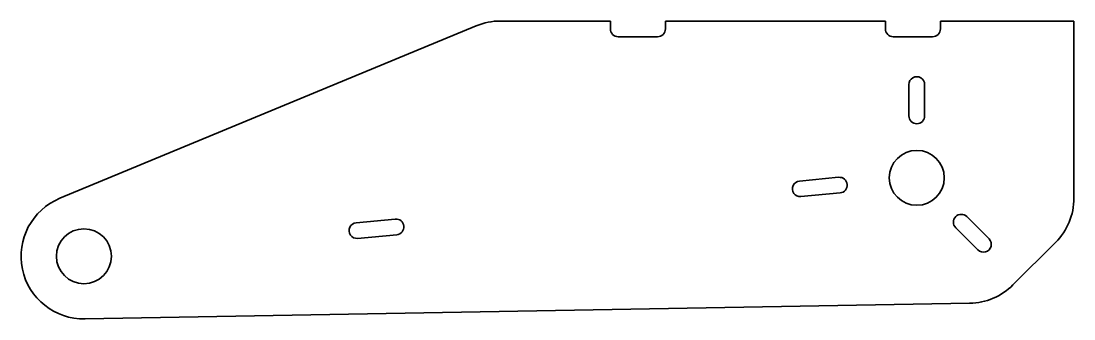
# Model space of a CAD drawing. Extents: x 54 to 188, y 118 to 156.
import ezdxf

# ---------------------------------------------------------------- set-up
doc = ezdxf.new("R2010")
doc.units = 0

msp = doc.modelspace()

# ---------------------------------------------------------------- linework, layer by layer
at = {"color": 7, "lineweight": 35}
for p, q in [((58.998741, 133.82016), (111.998741, 155.82016)), ((115.065765, 156.431427), (129.065765, 156.431427)), ((129.065765, 155.431427), (129.065765, 156.431427)), ((136.065765, 156.431427), (164.065765, 156.431427)), ((136.065765, 156.431427), (136.065765, 155.431427)), ((164.065765, 155.431427), (164.065765, 156.431427)), ((171.065765, 156.431427), (188.065765, 156.431427)), ((171.065765, 156.431427), (171.065765, 155.431427)), ((188.065765, 156.431427), (188.065765, 133.851685)), ((130.065765, 154.431427), (135.065765, 154.431427)), ((165.065765, 154.431427), (170.065765, 154.431427)), ((167.065765, 148.330414), (167.065765, 144.330414)), ((169.065765, 144.330414), (169.065765, 148.330414)), ((158.116638, 136.497253), (153.138794, 136.027649)), ((153.32663, 134.036484), (158.304474, 134.506104)), ((177.258148, 128.653259), (174.429718, 131.481674)), ((101.69445, 131.174423), (96.716553, 130.704803)), ((173.015518, 130.067474), (175.843933, 127.239037)), ((96.904396, 128.713654), (101.882294, 129.183258)), ((185.722626, 128.194824), (180.305389, 122.777596)), ((174.790833, 120.435715), (62.208076, 118.432693))]:
    msp.add_line(p, q, dxfattribs=at)
for centre in [(168.065765, 136.431427), (62.065765, 126.431427)]:
    msp.add_circle(centre, 3.5, dxfattribs=at)
for centre, radius, start, end in [((115.065765, 148.431427), 8, 90.000003, 112.543062), ((130.065765, 155.431427), 1, 179.999995, 269.999997), ((135.065765, 155.431427), 1, 269.999997, 0), ((165.065765, 155.431427), 1, 179.999995, 269.999997), ((170.065765, 155.431427), 1, 269.999997, 0), ((168.065765, 148.330414), 1, 0, 180.000005), ((168.065765, 144.330414), 1, 180.000005, 360), ((153.232712, 135.032074), 1, 95.389309, 275.38931), ((158.210556, 135.501678), 1, 275.38931, 95.389309), ((62.065765, 126.431427), 8, 112.543062, 271.019273), ((180.065765, 133.851685), 8, 314.999999, 0), ((173.722626, 130.774567), 1, 45.000001, 225), ((96.810471, 129.709229), 1, 95.389309, 275.38931), ((101.788376, 130.178848), 1, 275.38931, 95.389309), ((176.551056, 127.946144), 1, 225, 45.000001), ((174.648529, 128.434448), 8, 271.019273, 314.999999)]:
    msp.add_arc(centre, radius, start, end, dxfattribs=at)

doc.saveas('drawing.dxf')
